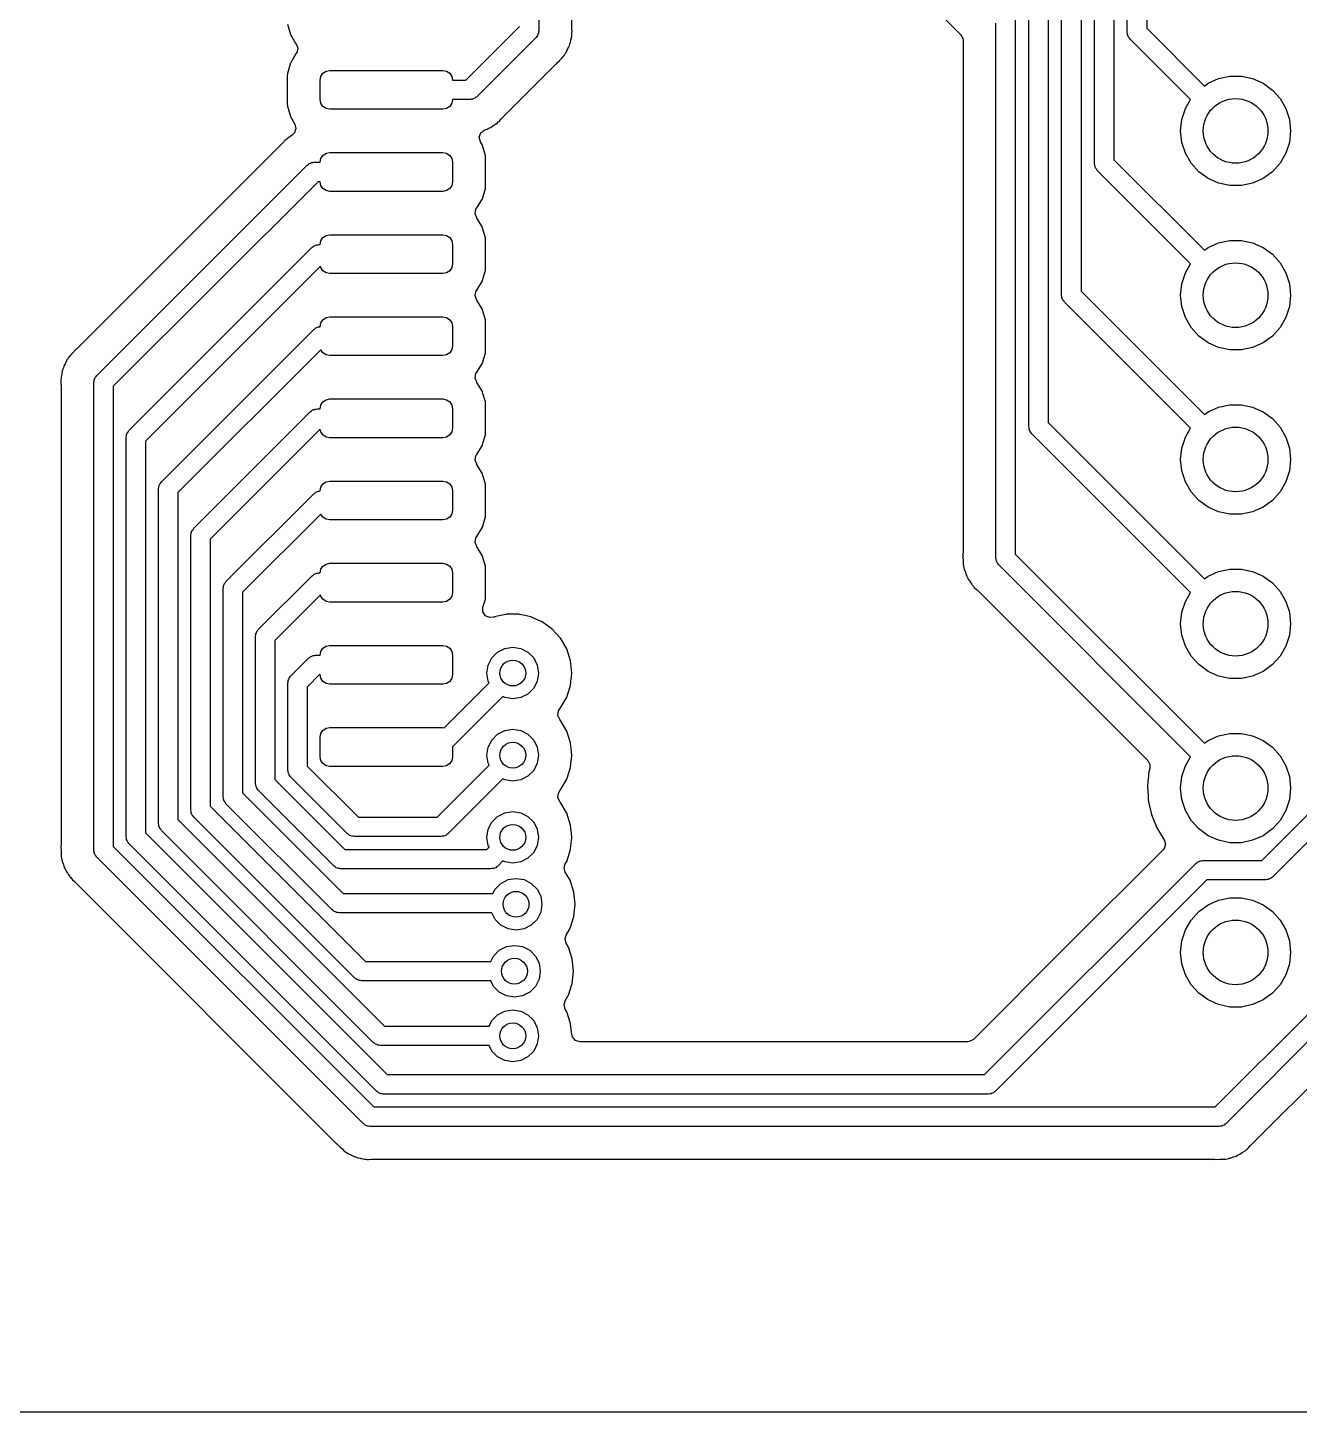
# Model space of a CAD drawing. Extents: x 126.1 to 177.1, y -128.7 to -65.
# Drawn here: x 143.72 to 163.38, y -128.74 to -107.34 of the extents above; entities that cross this region are included whole.
import ezdxf

# ---------------------------------------------------------------- set-up
doc = ezdxf.new("R2010")
doc.units = 0
doc.layers.add('BLACK', color=7, linetype='CONTINUOUS')

msp = doc.modelspace()

# ---------------------------------------------------------------- linework, layer by layer
at = {"layer": 'BLACK', "linetype": 'CONTINUOUS'}
for p, q in [((153.186, -102.477), (158.148, -107.439)), ((151.627, -103.47), (151.627, -107.382)), ((152.136, -107.345), (152.136, -103.552)), ((160.725, -107.407), (160.725, -106.472)), ((161.025, -106.41), (161.025, -107.345)), ((160.009, -106.806), (160.009, -111.409)), ((160.217, -109.439), (160.217, -106.67)), ((160.517, -106.608), (160.517, -109.377)), ((159.501, -107.005), (159.501, -113.441)), ((159.709, -111.471), (159.709, -106.869)), ((158.993, -107.203), (158.993, -115.473)), ((159.201, -113.503), (159.201, -107.067)), ((147.738, -107.28), (147.785, -107.44)), ((147.785, -107.44), (147.87, -107.583)), ((150.5, -108.146), (151.327, -107.319)), ((151.607, -107.457), (151.593, -107.471)), ((151.612, -107.438), (151.607, -107.457)), ((151.622, -107.42), (151.612, -107.438)), ((151.627, -107.382), (151.622, -107.401)), ((151.622, -107.401), (151.622, -107.42)), ((152.136, -107.356), (152.136, -107.345)), ((152.14, -107.402), (152.136, -107.356)), ((152.136, -107.443), (152.137, -107.424)), ((152.136, -107.465), (152.136, -107.443)), ((152.137, -107.424), (152.139, -107.41)), ((152.139, -107.41), (152.14, -107.402)), ((158.148, -107.439), (158.182, -107.501)), ((158.693, -115.535), (158.693, -107.265)), ((160.73, -107.426), (160.725, -107.407)), ((160.73, -107.446), (160.73, -107.426)), ((160.74, -107.463), (160.73, -107.446)), ((161.025, -107.345), (161.917, -108.237)), ((147.87, -107.583), (147.872, -107.585)), ((147.872, -107.585), (147.898, -107.65)), ((147.898, -107.65), (147.884, -107.719)), ((151.583, -107.488), (150.669, -108.402)), ((151.593, -107.471), (151.583, -107.488)), ((152.067, -107.677), (152.072, -107.666)), ((152.072, -107.666), (152.09, -107.633)), ((152.09, -107.633), (152.094, -107.626)), ((152.09, -107.633), (152.09, -107.633)), ((152.094, -107.626), (152.099, -107.605)), ((152.099, -107.605), (152.106, -107.586)), ((152.106, -107.586), (152.114, -107.567)), ((152.114, -107.567), (152.122, -107.521)), ((152.122, -107.521), (152.124, -107.51)), ((152.124, -107.51), (152.134, -107.472)), ((152.134, -107.472), (152.136, -107.465)), ((158.182, -107.501), (158.185, -107.528)), ((158.185, -107.528), (158.185, -115.453)), ((160.745, -107.482), (160.74, -107.463)), ((160.759, -107.496), (160.745, -107.482)), ((160.769, -107.513), (160.759, -107.496)), ((161.703, -108.447), (160.769, -107.513)), ((147.785, -107.882), (147.783, -107.89)), ((147.87, -107.739), (147.785, -107.882)), ((147.873, -107.735), (147.87, -107.739)), ((147.884, -107.719), (147.873, -107.735)), ((151.9, -107.893), (151.916, -107.876)), ((151.916, -107.876), (151.949, -107.841)), ((151.949, -107.841), (151.951, -107.838)), ((151.951, -107.838), (151.972, -107.818)), ((151.972, -107.818), (151.975, -107.814)), ((151.975, -107.814), (151.982, -107.805)), ((151.982, -107.805), (151.988, -107.8)), ((151.988, -107.8), (152.014, -107.772)), ((152.014, -107.772), (152.018, -107.765)), ((152.018, -107.765), (152.024, -107.753)), ((152.024, -107.753), (152.035, -107.736)), ((152.035, -107.736), (152.043, -107.726)), ((152.043, -107.726), (152.048, -107.719)), ((152.048, -107.719), (152.054, -107.706)), ((152.054, -107.706), (152.067, -107.677)), ((147.738, -108.049), (147.736, -108.077)), ((147.736, -108.077), (147.736, -108.079)), ((147.736, -108.079), (147.736, -108.512)), ((147.781, -107.897), (147.738, -108.042)), ((147.738, -108.042), (147.738, -108.049)), ((147.738, -108.049), (147.738, -108.049)), ((147.783, -107.89), (147.781, -107.897)), ((147.783, -107.89), (147.783, -107.89)), ((148.244, -108.146), (148.255, -108.089)), ((148.255, -108.089), (148.288, -108.04)), ((148.288, -108.04), (148.337, -108.007)), ((148.337, -108.007), (148.394, -107.996)), ((148.394, -107.996), (150.144, -107.996)), ((150.144, -107.996), (150.201, -108.007)), ((150.201, -108.007), (150.25, -108.04)), ((150.25, -108.04), (150.283, -108.089)), ((150.283, -108.089), (150.294, -108.146)), ((151.054, -108.735), (151.885, -107.905)), ((151.885, -107.905), (151.893, -107.897)), ((151.893, -107.897), (151.9, -107.893)), ((151.893, -107.897), (151.893, -107.897)), ((162.136, -108.123), (162.31, -108.086)), ((162.31, -108.086), (162.488, -108.086)), ((162.488, -108.086), (162.662, -108.123)), ((148.244, -108.446), (148.244, -108.146)), ((150.294, -108.146), (150.5, -108.146)), ((161.917, -108.237), (161.974, -108.195)), ((161.974, -108.195), (162.136, -108.123)), ((162.662, -108.123), (162.824, -108.195)), ((162.824, -108.195), (162.968, -108.299)), ((162.968, -108.299), (163.087, -108.431)), ((147.736, -108.512), (147.738, -108.55)), ((148.255, -108.503), (148.244, -108.446)), ((148.288, -108.552), (148.255, -108.503)), ((150.283, -108.503), (150.25, -108.552)), ((150.294, -108.446), (150.283, -108.503)), ((150.563, -108.446), (150.294, -108.446)), ((150.582, -108.441), (150.563, -108.446)), ((150.601, -108.441), (150.582, -108.441)), ((150.619, -108.431), (150.601, -108.441)), ((150.638, -108.426), (150.619, -108.431)), ((150.652, -108.412), (150.638, -108.426)), ((150.669, -108.402), (150.652, -108.412)), ((161.623, -108.585), (161.703, -108.447)), ((163.087, -108.431), (163.176, -108.585)), ((147.738, -108.55), (147.785, -108.71)), ((147.785, -108.71), (147.854, -108.826)), ((148.337, -108.585), (148.288, -108.552)), ((148.394, -108.596), (148.337, -108.585)), ((150.144, -108.596), (148.394, -108.596)), ((150.201, -108.585), (150.144, -108.596)), ((150.25, -108.552), (150.201, -108.585)), ((151.017, -108.78), (151.046, -108.744)), ((151.046, -108.744), (151.054, -108.735)), ((161.568, -108.754), (161.623, -108.585)), ((163.176, -108.585), (163.23, -108.754)), ((147.871, -108.895), (147.849, -108.962)), ((147.854, -108.826), (147.871, -108.895)), ((150.727, -108.963), (150.782, -108.919)), ((150.782, -108.919), (150.795, -108.914)), ((150.795, -108.914), (150.826, -108.905)), ((150.826, -108.905), (150.845, -108.894)), ((150.845, -108.894), (150.862, -108.886)), ((150.862, -108.886), (150.882, -108.878)), ((150.882, -108.878), (150.92, -108.85)), ((150.92, -108.85), (150.93, -108.844)), ((150.93, -108.844), (150.963, -108.824)), ((150.963, -108.824), (150.969, -108.82)), ((150.963, -108.824), (150.963, -108.824)), ((150.969, -108.82), (150.985, -108.805)), ((150.985, -108.805), (151, -108.792)), ((151, -108.792), (151.011, -108.784)), ((151.011, -108.784), (151.017, -108.78)), ((161.549, -108.931), (161.568, -108.754)), ((161.568, -109.108), (161.549, -108.931)), ((163.23, -108.754), (163.249, -108.931)), ((163.249, -108.931), (163.23, -109.108)), ((147.658, -109.127), (144.49, -112.295)), ((147.666, -109.118), (147.658, -109.127)), ((147.682, -109.098), (147.666, -109.118)), ((147.695, -109.082), (147.682, -109.098)), ((147.713, -109.07), (147.695, -109.082)), ((147.728, -109.057), (147.713, -109.07)), ((147.743, -109.042), (147.728, -109.057)), ((147.783, -109.018), (147.743, -109.042)), ((147.792, -109.012), (147.783, -109.018)), ((147.819, -108.992), (147.792, -109.012)), ((147.849, -108.962), (147.819, -108.992)), ((150.704, -109.03), (150.727, -108.963)), ((150.722, -109.099), (150.704, -109.03)), ((150.753, -109.152), (150.722, -109.099)), ((150.755, -109.16), (150.753, -109.152)), ((150.761, -109.18), (150.755, -109.16)), ((150.755, -109.16), (150.755, -109.16)), ((161.623, -109.277), (161.568, -109.108)), ((163.23, -109.108), (163.176, -109.277)), ((148.244, -109.416), (148.255, -109.359)), ((148.255, -109.359), (148.288, -109.31)), ((148.288, -109.31), (148.337, -109.277)), ((148.337, -109.277), (148.394, -109.266)), ((148.394, -109.266), (150.144, -109.266)), ((150.144, -109.266), (150.201, -109.277)), ((150.201, -109.277), (150.25, -109.31)), ((150.25, -109.31), (150.283, -109.359)), ((150.283, -109.359), (150.294, -109.416)), ((150.8, -109.312), (150.761, -109.18)), ((150.803, -109.349), (150.8, -109.312)), ((150.803, -109.782), (150.803, -109.349)), ((160.517, -109.377), (161.917, -110.777)), ((161.711, -109.431), (161.623, -109.277)), ((163.176, -109.277), (163.087, -109.431)), ((144.791, -112.712), (148.044, -109.46)), ((148.044, -109.46), (148.061, -109.45)), ((148.061, -109.45), (148.075, -109.436)), ((148.075, -109.436), (148.094, -109.431)), ((148.094, -109.431), (148.111, -109.421)), ((148.111, -109.421), (148.131, -109.421)), ((148.131, -109.421), (148.15, -109.416)), ((148.15, -109.416), (148.244, -109.416)), ((150.294, -109.416), (150.294, -109.716)), ((160.222, -109.458), (160.217, -109.439)), ((160.222, -109.478), (160.222, -109.458)), ((160.232, -109.495), (160.222, -109.478)), ((160.237, -109.514), (160.232, -109.495)), ((160.251, -109.528), (160.237, -109.514)), ((160.261, -109.545), (160.251, -109.528)), ((161.703, -110.987), (160.261, -109.545)), ((161.83, -109.563), (161.711, -109.431)), ((161.974, -109.667), (161.83, -109.563)), ((162.968, -109.563), (162.824, -109.667)), ((163.087, -109.431), (162.968, -109.563)), ((148.212, -109.716), (145.047, -112.88)), ((148.244, -109.716), (148.212, -109.716)), ((148.255, -109.773), (148.244, -109.716)), ((148.288, -109.822), (148.255, -109.773)), ((150.283, -109.773), (150.25, -109.822)), ((150.294, -109.716), (150.283, -109.773)), ((150.8, -109.82), (150.802, -109.79)), ((150.802, -109.785), (150.803, -109.782)), ((150.802, -109.79), (150.802, -109.785)), ((150.802, -109.785), (150.802, -109.785)), ((162.136, -109.739), (161.974, -109.667)), ((162.31, -109.776), (162.136, -109.739)), ((162.488, -109.776), (162.31, -109.776)), ((162.662, -109.739), (162.488, -109.776)), ((162.824, -109.667), (162.662, -109.739)), ((148.337, -109.855), (148.288, -109.822)), ((148.394, -109.866), (148.337, -109.855)), ((150.144, -109.866), (148.394, -109.866)), ((150.201, -109.855), (150.144, -109.866)), ((150.25, -109.822), (150.201, -109.855)), ((150.668, -110.123), (150.753, -109.98)), ((150.753, -109.98), (150.8, -109.82)), ((150.641, -110.212), (150.654, -110.142)), ((150.666, -110.276), (150.641, -110.212)), ((150.654, -110.142), (150.665, -110.127)), ((150.665, -110.127), (150.668, -110.123)), ((150.668, -110.279), (150.666, -110.276)), ((150.753, -110.422), (150.668, -110.279)), ((150.755, -110.43), (150.753, -110.422)), ((150.761, -110.449), (150.755, -110.43)), ((150.755, -110.43), (150.755, -110.43)), ((150.8, -110.582), (150.761, -110.449)), ((148.244, -110.686), (148.255, -110.629)), ((148.255, -110.629), (148.288, -110.58)), ((148.288, -110.58), (148.337, -110.547)), ((148.337, -110.547), (148.394, -110.536)), ((148.394, -110.536), (150.144, -110.536)), ((150.144, -110.536), (150.201, -110.547)), ((150.201, -110.547), (150.25, -110.58)), ((150.25, -110.58), (150.283, -110.629)), ((150.283, -110.629), (150.294, -110.686)), ((150.8, -110.589), (150.8, -110.582)), ((150.802, -110.617), (150.8, -110.589)), ((150.8, -110.589), (150.8, -110.589)), ((150.803, -110.619), (150.802, -110.617)), ((150.803, -111.052), (150.803, -110.619)), ((161.974, -110.735), (162.136, -110.663)), ((162.136, -110.663), (162.31, -110.626)), ((162.31, -110.626), (162.488, -110.626)), ((162.488, -110.626), (162.662, -110.663)), ((162.662, -110.663), (162.824, -110.735)), ((145.291, -113.559), (148.12, -110.73)), ((148.12, -110.73), (148.137, -110.72)), ((148.137, -110.72), (148.151, -110.706)), ((148.151, -110.706), (148.17, -110.701)), ((148.17, -110.701), (148.187, -110.691)), ((148.187, -110.691), (148.207, -110.691)), ((148.207, -110.691), (148.226, -110.686)), ((148.226, -110.686), (148.244, -110.686)), ((150.294, -110.686), (150.294, -110.986)), ((161.917, -110.777), (161.974, -110.735)), ((162.824, -110.735), (162.968, -110.839)), ((162.968, -110.839), (163.087, -110.971)), ((148.251, -111.023), (145.547, -113.727)), ((148.255, -111.043), (148.251, -111.023)), ((148.288, -111.092), (148.255, -111.043)), ((148.337, -111.125), (148.288, -111.092)), ((150.25, -111.092), (150.201, -111.125)), ((150.283, -111.043), (150.25, -111.092)), ((150.294, -110.986), (150.283, -111.043)), ((150.795, -111.107), (150.8, -111.09)), ((150.8, -111.09), (150.802, -111.06)), ((150.802, -111.055), (150.803, -111.052)), ((150.802, -111.06), (150.802, -111.055)), ((150.802, -111.055), (150.802, -111.055)), ((161.623, -111.125), (161.703, -110.987)), ((163.087, -110.971), (163.176, -111.125)), ((148.394, -111.136), (148.337, -111.125)), ((150.144, -111.136), (148.394, -111.136)), ((150.201, -111.125), (150.144, -111.136)), ((150.668, -111.393), (150.753, -111.25)), ((150.753, -111.25), (150.762, -111.221)), ((150.762, -111.221), (150.795, -111.107)), ((161.549, -111.471), (161.568, -111.294)), ((161.568, -111.294), (161.623, -111.125)), ((163.176, -111.125), (163.23, -111.294)), ((163.23, -111.294), (163.249, -111.471)), ((150.641, -111.482), (150.654, -111.412)), ((150.666, -111.546), (150.641, -111.482)), ((150.654, -111.412), (150.665, -111.397)), ((150.665, -111.397), (150.668, -111.393)), ((159.714, -111.49), (159.709, -111.471)), ((159.714, -111.51), (159.714, -111.49)), ((159.724, -111.527), (159.714, -111.51)), ((159.729, -111.546), (159.724, -111.527)), ((160.009, -111.409), (161.917, -113.317)), ((161.568, -111.648), (161.549, -111.471)), ((163.249, -111.471), (163.23, -111.648)), ((150.668, -111.549), (150.666, -111.546)), ((150.753, -111.692), (150.668, -111.549)), ((150.755, -111.7), (150.753, -111.692)), ((150.761, -111.72), (150.755, -111.7)), ((150.755, -111.7), (150.755, -111.7)), ((150.8, -111.852), (150.761, -111.72)), ((159.743, -111.56), (159.729, -111.546)), ((159.753, -111.577), (159.743, -111.56)), ((161.703, -113.527), (159.753, -111.577)), ((161.623, -111.817), (161.568, -111.648)), ((163.23, -111.648), (163.176, -111.817)), ((148.244, -111.956), (148.255, -111.899)), ((148.255, -111.899), (148.288, -111.85)), ((148.288, -111.85), (148.337, -111.817)), ((148.337, -111.817), (148.394, -111.806)), ((148.394, -111.806), (150.144, -111.806)), ((150.144, -111.806), (150.201, -111.817)), ((150.201, -111.817), (150.25, -111.85)), ((150.25, -111.85), (150.283, -111.899)), ((150.283, -111.899), (150.294, -111.956)), ((150.803, -111.889), (150.8, -111.852)), ((150.803, -112.322), (150.803, -111.889)), ((161.711, -111.971), (161.623, -111.817)), ((163.176, -111.817), (163.087, -111.971)), ((145.79, -114.355), (148.145, -112)), ((148.145, -112), (148.162, -111.99)), ((148.162, -111.99), (148.176, -111.976)), ((148.176, -111.976), (148.195, -111.971)), ((148.195, -111.971), (148.212, -111.961)), ((148.212, -111.961), (148.232, -111.961)), ((148.232, -111.961), (148.244, -111.958)), ((148.244, -111.958), (148.244, -111.956)), ((150.294, -111.956), (150.294, -112.256)), ((161.83, -112.103), (161.711, -111.971)), ((161.974, -112.207), (161.83, -112.103)), ((162.968, -112.103), (162.824, -112.207)), ((163.087, -111.971), (162.968, -112.103)), ((144.403, -112.382), (144.4, -112.385)), ((144.423, -112.361), (144.403, -112.382)), ((144.426, -112.358), (144.423, -112.361)), ((144.469, -112.313), (144.426, -112.358)), ((144.474, -112.307), (144.469, -112.313)), ((144.469, -112.313), (144.469, -112.313)), ((144.481, -112.302), (144.474, -112.307)), ((144.49, -112.295), (144.481, -112.302)), ((144.481, -112.302), (144.481, -112.302)), ((148.256, -112.314), (146.046, -114.523)), ((148.288, -112.362), (148.256, -112.314)), ((148.337, -112.395), (148.288, -112.362)), ((150.25, -112.362), (150.201, -112.395)), ((150.283, -112.313), (150.25, -112.362)), ((150.294, -112.256), (150.283, -112.313)), ((150.753, -112.52), (150.8, -112.36)), ((150.8, -112.36), (150.802, -112.33)), ((150.802, -112.325), (150.803, -112.322)), ((150.802, -112.33), (150.802, -112.325)), ((150.802, -112.325), (150.802, -112.325)), ((162.136, -112.279), (161.974, -112.207)), ((162.31, -112.316), (162.136, -112.279)), ((162.488, -112.316), (162.31, -112.316)), ((162.662, -112.279), (162.488, -112.316)), ((162.824, -112.207), (162.662, -112.279)), ((144.275, -112.595), (144.269, -112.613)), ((144.28, -112.574), (144.275, -112.595)), ((144.288, -112.559), (144.28, -112.574)), ((144.303, -112.533), (144.288, -112.559)), ((144.308, -112.523), (144.303, -112.533)), ((144.323, -112.488), (144.308, -112.523)), ((144.326, -112.48), (144.323, -112.488)), ((144.323, -112.488), (144.323, -112.488)), ((144.331, -112.473), (144.326, -112.48)), ((144.339, -112.463), (144.331, -112.473)), ((144.35, -112.447), (144.339, -112.463)), ((144.357, -112.435), (144.35, -112.447)), ((144.36, -112.428), (144.357, -112.435)), ((144.357, -112.435), (144.357, -112.435)), ((144.392, -112.394), (144.36, -112.428)), ((144.4, -112.385), (144.392, -112.394)), ((148.394, -112.406), (148.337, -112.395)), ((150.144, -112.406), (148.394, -112.406)), ((150.201, -112.395), (150.144, -112.406)), ((150.668, -112.663), (150.753, -112.52)), ((144.237, -112.776), (144.234, -112.797)), ((144.234, -112.797), (144.237, -112.829)), ((144.239, -112.756), (144.237, -112.776)), ((144.25, -112.69), (144.239, -112.735)), ((144.239, -112.735), (144.239, -112.756)), ((144.253, -112.679), (144.25, -112.69)), ((144.259, -112.641), (144.253, -112.679)), ((144.26, -112.633), (144.259, -112.641)), ((144.269, -112.613), (144.26, -112.633)), ((144.747, -112.818), (144.753, -112.799)), ((144.753, -112.779), (144.762, -112.762)), ((144.753, -112.799), (144.753, -112.779)), ((144.762, -112.762), (144.768, -112.743)), ((144.768, -112.743), (144.782, -112.729)), ((144.782, -112.729), (144.791, -112.712)), ((150.641, -112.752), (150.654, -112.682)), ((150.666, -112.816), (150.641, -112.752)), ((150.654, -112.682), (150.665, -112.667)), ((150.665, -112.667), (150.668, -112.663)), ((144.237, -112.829), (144.238, -112.843)), ((144.238, -112.843), (144.239, -112.855)), ((144.239, -112.855), (144.239, -119.972)), ((144.747, -120.054), (144.747, -112.818)), ((145.047, -112.88), (145.047, -119.992)), ((150.668, -112.819), (150.666, -112.816)), ((150.753, -112.962), (150.668, -112.819)), ((150.755, -112.97), (150.753, -112.962)), ((150.761, -112.989), (150.755, -112.97)), ((150.755, -112.97), (150.755, -112.97)), ((150.8, -113.122), (150.761, -112.989)), ((148.145, -113.241), (148.162, -113.231)), ((148.162, -113.231), (148.181, -113.231)), ((148.181, -113.231), (148.2, -113.226)), ((148.2, -113.226), (148.244, -113.226)), ((148.244, -113.226), (148.255, -113.169)), ((148.255, -113.169), (148.288, -113.12)), ((148.288, -113.12), (148.337, -113.087)), ((148.337, -113.087), (148.394, -113.076)), ((148.394, -113.076), (150.144, -113.076)), ((150.144, -113.076), (150.201, -113.087)), ((150.201, -113.087), (150.25, -113.12)), ((150.25, -113.12), (150.283, -113.169)), ((150.283, -113.169), (150.294, -113.226)), ((150.294, -113.226), (150.294, -113.526)), ((150.8, -113.129), (150.8, -113.122)), ((150.802, -113.157), (150.8, -113.129)), ((150.8, -113.129), (150.8, -113.129)), ((150.803, -113.159), (150.802, -113.157)), ((150.803, -113.592), (150.803, -113.159)), ((161.974, -113.275), (162.136, -113.203)), ((162.136, -113.203), (162.31, -113.166)), ((162.31, -113.166), (162.488, -113.166)), ((162.488, -113.166), (162.662, -113.203)), ((162.662, -113.203), (162.824, -113.275)), ((146.29, -115.074), (148.094, -113.27)), ((148.094, -113.27), (148.111, -113.26)), ((148.111, -113.26), (148.125, -113.246)), ((148.125, -113.246), (148.145, -113.241)), ((159.501, -113.441), (161.917, -115.857)), ((161.917, -113.317), (161.974, -113.275)), ((162.824, -113.275), (162.968, -113.379)), ((162.968, -113.379), (163.087, -113.511)), ((145.247, -113.665), (145.252, -113.646)), ((145.247, -119.847), (145.247, -113.665)), ((145.252, -113.626), (145.262, -113.609)), ((145.252, -113.646), (145.252, -113.626)), ((145.262, -113.609), (145.267, -113.59)), ((145.267, -113.59), (145.281, -113.576)), ((145.281, -113.576), (145.291, -113.559)), ((148.247, -113.541), (146.546, -115.243)), ((148.255, -113.583), (148.247, -113.541)), ((148.288, -113.632), (148.255, -113.583)), ((148.337, -113.665), (148.288, -113.632)), ((148.394, -113.676), (148.337, -113.665)), ((150.201, -113.665), (150.144, -113.676)), ((150.25, -113.632), (150.201, -113.665)), ((150.283, -113.583), (150.25, -113.632)), ((150.294, -113.526), (150.283, -113.583)), ((150.762, -113.761), (150.795, -113.647)), ((150.795, -113.647), (150.8, -113.63)), ((150.8, -113.63), (150.802, -113.6)), ((150.802, -113.595), (150.803, -113.592)), ((150.802, -113.6), (150.802, -113.595)), ((150.802, -113.595), (150.802, -113.595)), ((159.206, -113.522), (159.201, -113.503)), ((159.206, -113.542), (159.206, -113.522)), ((159.216, -113.559), (159.206, -113.542)), ((159.221, -113.578), (159.216, -113.559)), ((159.235, -113.592), (159.221, -113.578)), ((159.245, -113.609), (159.235, -113.592)), ((161.703, -116.067), (159.245, -113.609)), ((161.568, -113.834), (161.623, -113.665)), ((161.623, -113.665), (161.703, -113.527)), ((163.087, -113.511), (163.176, -113.665)), ((163.176, -113.665), (163.23, -113.834)), ((145.547, -113.727), (145.547, -119.785)), ((150.144, -113.676), (148.394, -113.676)), ((150.668, -113.933), (150.753, -113.79)), ((150.753, -113.79), (150.762, -113.761)), ((161.549, -114.011), (161.568, -113.834)), ((163.23, -113.834), (163.249, -114.011)), ((150.641, -114.022), (150.654, -113.952)), ((150.666, -114.086), (150.641, -114.022)), ((150.654, -113.952), (150.665, -113.937)), ((150.665, -113.937), (150.668, -113.933)), ((150.668, -114.089), (150.666, -114.086)), ((150.753, -114.232), (150.668, -114.089)), ((161.568, -114.188), (161.549, -114.011)), ((163.249, -114.011), (163.23, -114.188)), ((150.755, -114.24), (150.753, -114.232)), ((150.761, -114.26), (150.755, -114.24)), ((150.755, -114.24), (150.755, -114.24)), ((150.8, -114.392), (150.761, -114.26)), ((161.623, -114.357), (161.568, -114.188)), ((163.23, -114.188), (163.176, -114.357)), ((145.746, -114.461), (145.752, -114.442)), ((145.746, -119.641), (145.746, -114.461)), ((145.752, -114.422), (145.761, -114.405)), ((145.752, -114.442), (145.752, -114.422)), ((145.761, -114.405), (145.767, -114.386)), ((145.767, -114.386), (145.781, -114.372)), ((145.781, -114.372), (145.79, -114.355)), ((146.046, -114.523), (146.046, -119.578)), ((148.162, -114.53), (148.176, -114.516)), ((148.176, -114.516), (148.195, -114.511)), ((148.195, -114.511), (148.212, -114.501)), ((148.212, -114.501), (148.232, -114.501)), ((148.232, -114.501), (148.244, -114.498)), ((148.244, -114.496), (148.255, -114.439)), ((148.244, -114.498), (148.244, -114.496)), ((148.255, -114.439), (148.288, -114.39)), ((148.288, -114.39), (148.337, -114.357)), ((148.337, -114.357), (148.394, -114.346)), ((148.394, -114.346), (150.144, -114.346)), ((150.144, -114.346), (150.201, -114.357)), ((150.201, -114.357), (150.25, -114.39)), ((150.25, -114.39), (150.283, -114.439)), ((150.283, -114.439), (150.294, -114.496)), ((150.294, -114.496), (150.294, -114.796)), ((150.8, -114.399), (150.8, -114.392)), ((150.802, -114.423), (150.8, -114.399)), ((150.8, -114.399), (150.8, -114.399)), ((150.803, -114.429), (150.802, -114.423)), ((150.803, -114.862), (150.803, -114.429)), ((161.711, -114.511), (161.623, -114.357)), ((161.83, -114.643), (161.711, -114.511)), ((163.087, -114.511), (162.968, -114.643)), ((163.176, -114.357), (163.087, -114.511)), ((146.789, -115.896), (148.145, -114.54)), ((148.145, -114.54), (148.162, -114.53)), ((161.974, -114.747), (161.83, -114.643)), ((162.968, -114.643), (162.824, -114.747)), ((148.256, -114.854), (147.045, -116.064)), ((148.288, -114.902), (148.256, -114.854)), ((148.337, -114.935), (148.288, -114.902)), ((148.394, -114.946), (148.337, -114.935)), ((150.144, -114.946), (148.394, -114.946)), ((150.201, -114.935), (150.144, -114.946)), ((150.25, -114.902), (150.201, -114.935)), ((150.283, -114.853), (150.25, -114.902)), ((150.294, -114.796), (150.283, -114.853)), ((150.753, -115.06), (150.8, -114.9)), ((150.8, -114.889), (150.802, -114.865)), ((150.8, -114.9), (150.8, -114.889)), ((150.802, -114.865), (150.803, -114.862)), ((150.802, -114.865), (150.802, -114.865)), ((162.136, -114.819), (161.974, -114.747)), ((162.31, -114.856), (162.136, -114.819)), ((162.488, -114.856), (162.31, -114.856)), ((162.662, -114.819), (162.488, -114.856)), ((162.824, -114.747), (162.662, -114.819)), ((146.246, -115.18), (146.251, -115.161)), ((146.251, -115.142), (146.261, -115.125)), ((146.251, -115.161), (146.251, -115.142)), ((146.261, -115.125), (146.266, -115.105)), ((146.266, -115.105), (146.28, -115.091)), ((146.28, -115.091), (146.29, -115.074)), ((150.668, -115.203), (150.753, -115.06)), ((146.246, -119.434), (146.246, -115.18)), ((146.546, -115.243), (146.546, -119.371)), ((150.641, -115.292), (150.654, -115.222)), ((150.666, -115.356), (150.641, -115.292)), ((150.654, -115.222), (150.665, -115.207)), ((150.665, -115.207), (150.668, -115.203)), ((150.668, -115.359), (150.666, -115.356)), ((150.753, -115.502), (150.668, -115.359)), ((150.755, -115.51), (150.753, -115.502)), ((150.761, -115.529), (150.755, -115.51)), ((150.755, -115.51), (150.755, -115.51)), ((150.8, -115.662), (150.761, -115.529)), ((158.184, -115.465), (158.182, -115.473)), ((158.182, -115.473), (158.182, -115.48)), ((158.182, -115.48), (158.184, -115.543)), ((158.185, -115.453), (158.184, -115.465)), ((158.184, -115.543), (158.185, -115.547)), ((158.185, -115.547), (158.185, -115.576)), ((158.185, -115.576), (158.185, -115.581)), ((158.185, -115.581), (158.186, -115.593)), ((158.186, -115.593), (158.187, -115.639)), ((158.698, -115.554), (158.693, -115.535)), ((158.698, -115.574), (158.698, -115.554)), ((158.708, -115.591), (158.698, -115.574)), ((158.713, -115.61), (158.708, -115.591)), ((158.993, -115.473), (161.917, -118.397)), ((148.12, -115.81), (148.137, -115.8)), ((148.137, -115.8), (148.151, -115.786)), ((148.151, -115.786), (148.17, -115.781)), ((148.17, -115.781), (148.187, -115.771)), ((148.187, -115.771), (148.207, -115.771)), ((148.207, -115.771), (148.226, -115.766)), ((148.226, -115.766), (148.244, -115.766)), ((148.244, -115.766), (148.255, -115.709)), ((148.255, -115.709), (148.288, -115.66)), ((148.288, -115.66), (148.337, -115.627)), ((148.337, -115.627), (148.394, -115.616)), ((148.394, -115.616), (150.144, -115.616)), ((150.144, -115.616), (150.201, -115.627)), ((150.201, -115.627), (150.25, -115.66)), ((150.25, -115.66), (150.283, -115.709)), ((150.283, -115.709), (150.294, -115.766)), ((150.294, -115.766), (150.294, -116.066)), ((150.8, -115.669), (150.8, -115.662)), ((150.802, -115.697), (150.8, -115.669)), ((150.8, -115.669), (150.8, -115.669)), ((150.803, -115.699), (150.802, -115.697)), ((150.803, -116.132), (150.803, -115.699)), ((158.187, -115.639), (158.19, -115.646)), ((158.19, -115.646), (158.19, -115.646)), ((158.19, -115.646), (158.193, -115.659)), ((158.193, -115.659), (158.197, -115.679)), ((158.197, -115.679), (158.2, -115.7)), ((158.2, -115.7), (158.203, -115.707)), ((158.203, -115.707), (158.203, -115.707)), ((158.203, -115.707), (158.217, -115.743)), ((158.217, -115.743), (158.221, -115.754)), ((158.221, -115.754), (158.234, -115.799)), ((158.234, -115.799), (158.245, -115.817)), ((158.727, -115.624), (158.713, -115.61)), ((158.737, -115.641), (158.727, -115.624)), ((161.703, -118.607), (158.737, -115.641)), ((161.974, -115.815), (162.136, -115.743)), ((162.136, -115.743), (162.31, -115.706)), ((162.31, -115.706), (162.488, -115.706)), ((162.488, -115.706), (162.662, -115.743)), ((162.662, -115.743), (162.824, -115.815)), ((146.745, -116.002), (146.751, -115.983)), ((146.745, -119.227), (146.745, -116.002)), ((146.751, -115.963), (146.76, -115.946)), ((146.751, -115.983), (146.751, -115.963)), ((146.76, -115.946), (146.766, -115.927)), ((146.766, -115.927), (146.78, -115.913)), ((146.78, -115.913), (146.789, -115.896)), ((147.289, -116.641), (148.12, -115.81)), ((158.245, -115.817), (158.253, -115.835)), ((158.253, -115.835), (158.261, -115.855)), ((158.261, -115.855), (158.289, -115.892)), ((158.289, -115.892), (158.295, -115.902)), ((158.295, -115.902), (158.315, -115.935)), ((158.315, -115.935), (158.315, -115.935)), ((158.315, -115.935), (158.319, -115.942)), ((158.319, -115.942), (158.334, -115.957)), ((158.334, -115.957), (158.347, -115.972)), ((158.347, -115.972), (158.359, -115.989)), ((158.359, -115.989), (158.395, -116.019)), ((158.395, -116.019), (158.404, -116.027)), ((161.917, -115.857), (161.974, -115.815)), ((162.824, -115.815), (162.968, -115.919)), ((162.968, -115.919), (163.087, -116.051)), ((147.045, -116.064), (147.045, -119.165)), ((148.251, -116.103), (147.545, -116.809)), ((148.255, -116.123), (148.251, -116.103)), ((148.288, -116.172), (148.255, -116.123)), ((148.337, -116.205), (148.288, -116.172)), ((148.394, -116.216), (148.337, -116.205)), ((150.144, -116.216), (148.394, -116.216)), ((150.201, -116.205), (150.144, -116.216)), ((150.25, -116.172), (150.201, -116.205)), ((150.283, -116.123), (150.25, -116.172)), ((150.294, -116.066), (150.283, -116.123)), ((150.763, -116.296), (150.795, -116.187)), ((150.795, -116.187), (150.8, -116.17)), ((150.8, -116.17), (150.802, -116.14)), ((150.802, -116.135), (150.803, -116.132)), ((150.802, -116.14), (150.802, -116.135)), ((150.802, -116.135), (150.802, -116.135)), ((158.404, -116.027), (161.041, -118.664)), ((161.568, -116.374), (161.623, -116.205)), ((161.623, -116.205), (161.703, -116.067)), ((163.087, -116.051), (163.176, -116.205)), ((163.176, -116.205), (163.23, -116.374)), ((150.763, -116.366), (150.763, -116.296)), ((150.8, -116.426), (150.763, -116.366)), ((150.865, -116.456), (150.8, -116.426)), ((150.928, -116.448), (150.865, -116.456)), ((150.935, -116.447), (150.928, -116.449)), ((150.928, -116.449), (150.928, -116.448)), ((150.941, -116.444), (150.935, -116.447)), ((151.034, -116.424), (150.941, -116.444)), ((151.121, -116.406), (151.034, -116.424)), ((151.128, -116.404), (151.121, -116.406)), ((151.121, -116.406), (151.121, -116.406)), ((151.319, -116.404), (151.128, -116.404)), ((151.325, -116.406), (151.319, -116.404)), ((151.412, -116.424), (151.325, -116.406)), ((151.325, -116.406), (151.325, -116.406)), ((151.505, -116.444), (151.412, -116.424)), ((151.511, -116.447), (151.505, -116.444)), ((151.674, -116.519), (151.511, -116.447)), ((151.511, -116.447), (151.511, -116.447)), ((161.549, -116.551), (161.568, -116.374)), ((163.23, -116.374), (163.249, -116.551)), ((147.265, -116.672), (147.279, -116.658)), ((147.279, -116.658), (147.289, -116.641)), ((151.68, -116.522), (151.674, -116.519)), ((151.674, -116.519), (151.674, -116.519)), ((151.834, -116.634), (151.68, -116.522)), ((151.962, -116.776), (151.834, -116.634)), ((161.568, -116.728), (161.549, -116.551)), ((163.249, -116.551), (163.23, -116.728)), ((147.245, -116.747), (147.25, -116.728)), ((147.245, -119.02), (147.245, -116.747)), ((147.25, -116.708), (147.26, -116.691)), ((147.25, -116.728), (147.25, -116.708)), ((147.26, -116.691), (147.265, -116.672)), ((147.545, -116.809), (147.545, -118.958)), ((152.058, -116.941), (151.962, -116.776)), ((161.623, -116.897), (161.568, -116.728)), ((163.23, -116.728), (163.176, -116.897)), ((147.788, -117.36), (148.069, -117.08)), ((148.069, -117.08), (148.086, -117.07)), ((148.086, -117.07), (148.1, -117.056)), ((148.1, -117.056), (148.119, -117.051)), ((148.119, -117.051), (148.136, -117.041)), ((148.136, -117.041), (148.156, -117.041)), ((148.156, -117.041), (148.175, -117.036)), ((148.175, -117.036), (148.244, -117.036)), ((148.244, -117.036), (148.255, -116.979)), ((148.255, -116.979), (148.288, -116.93)), ((148.288, -116.93), (148.337, -116.897)), ((148.337, -116.897), (148.394, -116.886)), ((148.394, -116.886), (150.144, -116.886)), ((150.144, -116.886), (150.201, -116.897)), ((150.201, -116.897), (150.25, -116.93)), ((150.25, -116.93), (150.283, -116.979)), ((150.283, -116.979), (150.294, -117.036)), ((150.294, -117.036), (150.294, -117.336)), ((150.843, -117.189), (150.899, -117.078)), ((150.899, -117.078), (150.988, -116.989)), ((150.988, -116.989), (151.099, -116.933)), ((151.099, -116.933), (151.223, -116.913)), ((151.223, -116.913), (151.347, -116.933)), ((151.347, -116.933), (151.458, -116.989)), ((151.458, -116.989), (151.547, -117.078)), ((151.547, -117.078), (151.603, -117.189)), ((152.117, -117.123), (152.058, -116.941)), ((161.711, -117.051), (161.623, -116.897)), ((161.83, -117.183), (161.711, -117.051)), ((163.087, -117.051), (162.968, -117.183)), ((163.176, -116.897), (163.087, -117.051)), ((150.823, -117.313), (150.843, -117.189)), ((151.603, -117.189), (151.623, -117.313)), ((152.117, -117.13), (152.117, -117.123)), ((152.126, -117.214), (152.117, -117.13)), ((152.117, -117.13), (152.117, -117.13)), ((152.137, -117.313), (152.126, -117.214)), ((161.974, -117.287), (161.83, -117.183)), ((162.136, -117.359), (161.974, -117.287)), ((162.824, -117.287), (162.662, -117.359)), ((162.968, -117.183), (162.824, -117.287)), ((147.745, -117.466), (147.75, -117.447)), ((147.745, -118.813), (147.745, -117.466)), ((147.75, -117.428), (147.759, -117.411)), ((147.75, -117.447), (147.75, -117.428)), ((147.759, -117.411), (147.765, -117.391)), ((147.765, -117.391), (147.779, -117.378)), ((147.779, -117.378), (147.788, -117.36)), ((148.237, -117.336), (148.045, -117.529)), ((148.244, -117.336), (148.237, -117.336)), ((148.255, -117.393), (148.244, -117.336)), ((148.288, -117.442), (148.255, -117.393)), ((148.337, -117.475), (148.288, -117.442)), ((148.394, -117.486), (148.337, -117.475)), ((150.144, -117.486), (148.394, -117.486)), ((150.201, -117.475), (150.144, -117.486)), ((150.164, -118.16), (150.858, -117.466)), ((150.25, -117.442), (150.201, -117.475)), ((150.283, -117.393), (150.25, -117.442)), ((150.294, -117.336), (150.283, -117.393)), ((150.843, -117.437), (150.823, -117.313)), ((150.858, -117.466), (150.843, -117.437)), ((151.603, -117.437), (151.547, -117.548)), ((151.623, -117.313), (151.603, -117.437)), ((152.058, -117.685), (152.117, -117.503)), ((152.117, -117.503), (152.123, -117.446)), ((152.123, -117.446), (152.136, -117.32)), ((152.136, -117.32), (152.137, -117.313)), ((162.31, -117.396), (162.136, -117.359)), ((162.488, -117.396), (162.31, -117.396)), ((162.662, -117.359), (162.488, -117.396)), ((148.045, -117.529), (148.045, -118.751)), ((151.07, -117.678), (150.294, -118.454)), ((151.099, -117.693), (151.07, -117.678)), ((151.223, -117.713), (151.099, -117.693)), ((151.347, -117.693), (151.223, -117.713)), ((151.458, -117.637), (151.347, -117.693)), ((151.547, -117.548), (151.458, -117.637)), ((151.962, -117.85), (152.058, -117.685)), ((151.919, -117.968), (151.928, -117.898)), ((151.928, -117.898), (151.95, -117.864)), ((151.95, -117.864), (151.962, -117.85)), ((148.337, -118.167), (148.394, -118.156)), ((148.394, -118.156), (150.144, -118.156)), ((150.144, -118.156), (150.164, -118.16)), ((151.95, -118.032), (151.919, -117.968)), ((151.962, -118.046), (151.95, -118.032)), ((152.058, -118.211), (151.962, -118.046)), ((148.244, -118.306), (148.255, -118.249)), ((148.244, -118.606), (148.244, -118.306)), ((148.255, -118.249), (148.288, -118.2)), ((148.288, -118.2), (148.337, -118.167)), ((150.843, -118.459), (150.899, -118.348)), ((150.899, -118.348), (150.988, -118.259)), ((150.988, -118.259), (151.099, -118.203)), ((151.099, -118.203), (151.223, -118.183)), ((151.223, -118.183), (151.347, -118.203)), ((151.347, -118.203), (151.458, -118.259)), ((151.458, -118.259), (151.547, -118.348)), ((151.547, -118.348), (151.603, -118.459)), ((152.117, -118.393), (152.058, -118.211)), ((161.917, -118.397), (161.974, -118.355)), ((161.974, -118.355), (162.136, -118.283)), ((162.136, -118.283), (162.31, -118.246)), ((162.31, -118.246), (162.488, -118.246)), ((162.488, -118.246), (162.662, -118.283)), ((162.662, -118.283), (162.824, -118.355)), ((162.824, -118.355), (162.968, -118.459)), ((150.294, -118.454), (150.294, -118.606)), ((150.823, -118.583), (150.843, -118.459)), ((150.843, -118.707), (150.823, -118.583)), ((151.603, -118.459), (151.623, -118.583)), ((151.623, -118.583), (151.603, -118.707)), ((152.117, -118.4), (152.117, -118.393)), ((152.126, -118.484), (152.117, -118.4)), ((152.117, -118.4), (152.117, -118.4)), ((152.123, -118.716), (152.136, -118.59)), ((152.137, -118.583), (152.126, -118.484)), ((152.136, -118.59), (152.137, -118.583)), ((162.968, -118.459), (163.087, -118.591)), ((163.087, -118.591), (163.176, -118.745)), ((148.045, -118.751), (148.836, -119.542)), ((148.255, -118.663), (148.244, -118.606)), ((148.288, -118.712), (148.255, -118.663)), ((148.337, -118.745), (148.288, -118.712)), ((148.394, -118.756), (148.337, -118.745)), ((150.144, -118.756), (148.394, -118.756)), ((150.052, -119.542), (150.858, -118.736)), ((150.201, -118.745), (150.144, -118.756)), ((150.25, -118.712), (150.201, -118.745)), ((150.283, -118.663), (150.25, -118.712)), ((150.294, -118.606), (150.283, -118.663)), ((150.858, -118.736), (150.843, -118.707)), ((151.603, -118.707), (151.547, -118.818)), ((152.058, -118.955), (152.117, -118.773)), ((152.117, -118.773), (152.123, -118.716)), ((161.041, -118.664), (161.075, -118.727)), ((161.073, -118.787), (161.06, -118.836)), ((161.075, -118.727), (161.073, -118.787)), ((161.568, -118.914), (161.623, -118.745)), ((161.623, -118.745), (161.703, -118.607)), ((163.176, -118.745), (163.23, -118.914)), ((147.25, -119.039), (147.245, -119.02)), ((147.545, -118.958), (148.629, -120.042)), ((147.75, -118.832), (147.745, -118.813)), ((147.75, -118.852), (147.75, -118.832)), ((147.759, -118.869), (147.75, -118.852)), ((147.765, -118.888), (147.759, -118.869)), ((147.779, -118.902), (147.765, -118.888)), ((147.788, -118.919), (147.779, -118.902)), ((148.668, -119.798), (147.788, -118.919)), ((151.07, -118.948), (150.22, -119.798)), ((151.099, -118.963), (151.07, -118.948)), ((151.223, -118.983), (151.099, -118.963)), ((151.347, -118.963), (151.223, -118.983)), ((151.458, -118.907), (151.347, -118.963)), ((151.547, -118.818), (151.458, -118.907)), ((151.962, -119.12), (152.058, -118.955)), ((161.06, -118.836), (161.036, -119.058)), ((161.549, -119.091), (161.568, -118.914)), ((163.23, -118.914), (163.249, -119.091)), ((146.751, -119.246), (146.745, -119.227)), ((147.045, -119.165), (148.6, -120.719)), ((147.25, -119.059), (147.25, -119.039)), ((147.26, -119.076), (147.25, -119.059)), ((147.265, -119.095), (147.26, -119.076)), ((147.279, -119.109), (147.265, -119.095)), ((147.289, -119.126), (147.279, -119.109)), ((148.461, -120.298), (147.289, -119.126)), ((151.919, -119.238), (151.928, -119.168)), ((151.928, -119.168), (151.95, -119.134)), ((151.95, -119.134), (151.962, -119.12)), ((161.036, -119.058), (161.037, -119.063)), ((161.037, -119.063), (161.037, -119.063)), ((161.037, -119.063), (161.045, -119.215)), ((161.045, -119.215), (161.049, -119.281)), ((161.568, -119.268), (161.549, -119.091)), ((163.249, -119.091), (163.23, -119.268)), ((146.251, -119.453), (146.246, -119.434)), ((146.546, -119.371), (148.947, -121.773)), ((146.751, -119.266), (146.751, -119.246)), ((146.76, -119.283), (146.751, -119.266)), ((146.766, -119.302), (146.76, -119.283)), ((146.78, -119.316), (146.766, -119.302)), ((146.789, -119.333), (146.78, -119.316)), ((148.432, -120.975), (146.789, -119.333)), ((151.95, -119.302), (151.919, -119.238)), ((151.962, -119.316), (151.95, -119.302)), ((152.058, -119.481), (151.962, -119.316)), ((161.049, -119.281), (161.05, -119.286)), ((161.05, -119.286), (161.05, -119.286)), ((161.05, -119.286), (161.058, -119.322)), ((161.058, -119.322), (161.098, -119.499)), ((161.623, -119.437), (161.568, -119.268)), ((161.711, -119.591), (161.623, -119.437)), ((163.176, -119.437), (163.087, -119.591)), ((163.23, -119.268), (163.176, -119.437)), ((145.752, -119.66), (145.746, -119.641)), ((145.752, -119.679), (145.752, -119.66)), ((146.046, -119.578), (149.24, -122.772)), ((146.251, -119.472), (146.251, -119.453)), ((146.261, -119.49), (146.251, -119.472)), ((146.266, -119.509), (146.261, -119.49)), ((146.28, -119.523), (146.266, -119.509)), ((146.29, -119.54), (146.28, -119.523)), ((148.779, -122.029), (146.29, -119.54)), ((148.836, -119.542), (150.052, -119.542)), ((150.843, -119.729), (150.899, -119.618)), ((150.899, -119.618), (150.988, -119.529)), ((150.988, -119.529), (151.099, -119.473)), ((151.099, -119.473), (151.223, -119.453)), ((151.223, -119.453), (151.347, -119.473)), ((151.347, -119.473), (151.458, -119.529)), ((151.458, -119.529), (151.547, -119.618)), ((151.547, -119.618), (151.603, -119.729)), ((152.117, -119.663), (152.058, -119.481)), ((161.098, -119.499), (161.182, -119.706)), ((161.83, -119.723), (161.711, -119.591)), ((162.804, -120.211), (163.519, -119.496)), ((163.087, -119.591), (162.968, -119.723)), ((145.252, -119.866), (145.247, -119.847)), ((145.252, -119.886), (145.252, -119.866)), ((145.547, -119.785), (149.283, -123.521)), ((145.761, -119.696), (145.752, -119.679)), ((145.767, -119.716), (145.761, -119.696)), ((145.781, -119.729), (145.767, -119.716)), ((145.79, -119.747), (145.781, -119.729)), ((149.072, -123.028), (145.79, -119.747)), ((148.685, -119.808), (148.668, -119.798)), ((148.699, -119.822), (148.685, -119.808)), ((148.718, -119.827), (148.699, -119.822)), ((148.735, -119.837), (148.718, -119.827)), ((148.755, -119.837), (148.735, -119.837)), ((148.774, -119.842), (148.755, -119.837)), ((150.114, -119.842), (148.774, -119.842)), ((150.133, -119.837), (150.114, -119.842)), ((150.153, -119.837), (150.133, -119.837)), ((150.17, -119.827), (150.153, -119.837)), ((150.189, -119.822), (150.17, -119.827)), ((150.203, -119.808), (150.189, -119.822)), ((150.22, -119.798), (150.203, -119.808)), ((150.823, -119.853), (150.843, -119.729)), ((150.843, -119.977), (150.823, -119.853)), ((151.603, -119.729), (151.623, -119.853)), ((151.623, -119.853), (151.603, -119.977)), ((152.117, -119.67), (152.117, -119.663)), ((152.13, -119.788), (152.117, -119.67)), ((152.117, -119.67), (152.117, -119.67)), ((152.118, -120.026), (152.136, -119.86)), ((152.137, -119.853), (152.13, -119.788)), ((152.136, -119.86), (152.137, -119.853)), ((161.182, -119.706), (161.295, -119.889)), ((161.974, -119.827), (161.83, -119.723)), ((162.136, -119.899), (161.974, -119.827)), ((162.824, -119.827), (162.662, -119.899)), ((162.968, -119.723), (162.824, -119.827)), ((163.775, -119.664), (162.972, -120.467)), ((144.238, -119.984), (144.237, -119.992)), ((144.237, -119.992), (144.237, -120)), ((144.237, -120), (144.239, -120.063)), ((144.239, -119.972), (144.238, -119.984)), ((144.239, -120.063), (144.239, -120.067)), ((144.239, -120.067), (144.239, -120.096)), ((144.753, -120.073), (144.747, -120.054)), ((144.753, -120.093), (144.753, -120.073)), ((145.047, -119.992), (149.076, -124.021)), ((145.262, -119.903), (145.252, -119.886)), ((145.267, -119.922), (145.262, -119.903)), ((145.281, -119.936), (145.267, -119.922)), ((145.291, -119.953), (145.281, -119.936)), ((149.115, -123.778), (145.291, -119.953)), ((148.629, -120.042), (150.822, -120.042)), ((150.822, -120.042), (150.858, -120.006)), ((150.858, -120.006), (150.843, -119.977)), ((151.547, -120.088), (151.458, -120.177)), ((151.603, -119.977), (151.547, -120.088)), ((152.058, -120.225), (152.117, -120.043)), ((152.117, -120.043), (152.118, -120.026)), ((161.277, -120.044), (159.775, -121.546)), ((161.292, -120.026), (161.277, -120.044)), ((161.313, -119.958), (161.292, -120.026)), ((161.295, -119.889), (161.313, -119.958)), ((162.31, -119.936), (162.136, -119.899)), ((162.488, -119.936), (162.31, -119.936)), ((162.662, -119.899), (162.488, -119.936)), ((144.239, -120.096), (144.24, -120.1)), ((144.24, -120.1), (144.24, -120.112)), ((144.24, -120.112), (144.242, -120.158)), ((144.242, -120.158), (144.244, -120.166)), ((144.244, -120.166), (144.244, -120.166)), ((144.244, -120.166), (144.248, -120.179)), ((144.248, -120.179), (144.252, -120.198)), ((144.252, -120.198), (144.255, -120.219)), ((144.255, -120.219), (144.257, -120.227)), ((144.257, -120.227), (144.257, -120.227)), ((144.257, -120.227), (144.272, -120.262)), ((144.272, -120.262), (144.275, -120.274)), ((144.275, -120.274), (144.288, -120.318)), ((144.762, -120.11), (144.753, -120.093)), ((144.768, -120.129), (144.762, -120.11)), ((144.782, -120.143), (144.768, -120.129)), ((144.791, -120.16), (144.782, -120.143)), ((148.908, -124.277), (144.791, -120.16)), ((148.478, -120.308), (148.461, -120.298)), ((150.99, -120.298), (150.973, -120.308)), ((151.07, -120.218), (150.99, -120.298)), ((151.099, -120.233), (151.07, -120.218)), ((151.223, -120.253), (151.099, -120.233)), ((151.347, -120.233), (151.223, -120.253)), ((151.458, -120.177), (151.347, -120.233)), ((152.019, -120.32), (152.035, -120.263)), ((152.035, -120.263), (152.058, -120.225)), ((158.518, -123.521), (161.785, -120.255)), ((161.785, -120.255), (161.802, -120.245)), ((161.802, -120.245), (161.816, -120.231)), ((161.816, -120.231), (161.835, -120.226)), ((161.835, -120.226), (161.852, -120.216)), ((161.852, -120.216), (161.872, -120.216)), ((161.872, -120.216), (161.891, -120.211)), ((161.891, -120.211), (162.804, -120.211)), ((144.288, -120.318), (144.299, -120.336)), ((144.299, -120.336), (144.308, -120.354)), ((144.308, -120.354), (144.316, -120.374)), ((144.316, -120.374), (144.327, -120.389)), ((144.327, -120.389), (144.343, -120.411)), ((144.343, -120.411), (144.349, -120.421)), ((144.349, -120.421), (144.369, -120.454)), ((144.369, -120.454), (144.369, -120.454)), ((144.369, -120.454), (144.373, -120.461)), ((144.373, -120.461), (144.388, -120.476)), ((144.388, -120.476), (144.401, -120.491)), ((144.401, -120.491), (144.414, -120.509)), ((144.414, -120.509), (144.449, -120.538)), ((148.492, -120.322), (148.478, -120.308)), ((148.511, -120.327), (148.492, -120.322)), ((148.528, -120.336), (148.511, -120.327)), ((148.548, -120.336), (148.528, -120.336)), ((148.567, -120.342), (148.548, -120.336)), ((150.884, -120.342), (148.567, -120.342)), ((150.903, -120.336), (150.884, -120.342)), ((150.923, -120.336), (150.903, -120.336)), ((150.94, -120.327), (150.923, -120.336)), ((150.959, -120.322), (150.94, -120.327)), ((150.973, -120.308), (150.959, -120.322)), ((151.039, -120.564), (151.151, -120.507)), ((151.151, -120.507), (151.274, -120.488)), ((151.274, -120.488), (151.398, -120.507)), ((151.398, -120.507), (151.509, -120.564)), ((152.035, -120.389), (152.019, -120.32)), ((152.109, -120.516), (152.035, -120.389)), ((152.168, -120.698), (152.109, -120.516)), ((161.953, -120.511), (158.687, -123.778)), ((162.866, -120.511), (161.953, -120.511)), ((162.885, -120.506), (162.866, -120.511)), ((162.905, -120.506), (162.885, -120.506)), ((162.922, -120.496), (162.905, -120.506)), ((162.941, -120.491), (162.922, -120.496)), ((162.955, -120.477), (162.941, -120.491)), ((162.972, -120.467), (162.955, -120.477)), ((144.449, -120.538), (144.458, -120.546)), ((144.458, -120.546), (148.49, -124.579)), ((148.6, -120.719), (150.917, -120.719)), ((150.917, -120.719), (150.951, -120.652)), ((150.951, -120.652), (151.039, -120.564)), ((151.509, -120.564), (151.598, -120.652)), ((151.598, -120.652), (151.655, -120.764)), ((152.188, -120.888), (152.168, -120.698)), ((151.655, -120.764), (151.674, -120.888)), ((151.674, -120.888), (151.655, -121.011)), ((152.174, -121.018), (152.187, -120.894)), ((152.187, -120.894), (152.188, -120.888)), ((161.83, -120.999), (161.974, -120.895)), ((161.974, -120.895), (162.136, -120.823)), ((162.136, -120.823), (162.31, -120.786)), ((162.31, -120.786), (162.488, -120.786)), ((162.488, -120.786), (162.662, -120.823)), ((162.662, -120.823), (162.824, -120.895)), ((162.824, -120.895), (162.968, -120.999)), ((148.449, -120.985), (148.432, -120.975)), ((148.463, -120.999), (148.449, -120.985)), ((148.482, -121.004), (148.463, -120.999)), ((148.499, -121.014), (148.482, -121.004)), ((148.519, -121.014), (148.499, -121.014)), ((148.538, -121.019), (148.519, -121.014)), ((150.898, -121.019), (148.538, -121.019)), ((150.951, -121.123), (150.898, -121.019)), ((151.039, -121.211), (150.951, -121.123)), ((151.598, -121.123), (151.509, -121.211)), ((151.655, -121.011), (151.598, -121.123)), ((152.109, -121.259), (152.168, -121.078)), ((152.168, -121.078), (152.174, -121.018)), ((161.623, -121.285), (161.711, -121.131)), ((161.711, -121.131), (161.83, -120.999)), ((162.968, -120.999), (163.087, -121.131)), ((163.087, -121.131), (163.176, -121.285)), ((151.151, -121.268), (151.039, -121.211)), ((151.274, -121.288), (151.151, -121.268)), ((151.398, -121.268), (151.274, -121.288)), ((151.509, -121.211), (151.398, -121.268)), ((152.032, -121.421), (152.048, -121.364)), ((152.048, -121.364), (152.105, -121.265)), ((152.105, -121.265), (152.109, -121.259)), ((152.105, -121.265), (152.105, -121.265)), ((161.568, -121.454), (161.623, -121.285)), ((163.176, -121.285), (163.23, -121.454)), ((151.014, -121.599), (151.126, -121.542)), ((151.126, -121.542), (151.249, -121.523)), ((151.249, -121.523), (151.373, -121.542)), ((151.373, -121.542), (151.485, -121.599)), ((152.048, -121.49), (152.032, -121.421)), ((152.084, -121.551), (152.048, -121.49)), ((152.143, -121.733), (152.084, -121.551)), ((159.775, -121.546), (158.345, -122.976)), ((161.549, -121.631), (161.568, -121.454)), ((163.23, -121.454), (163.249, -121.631)), ((148.947, -121.773), (150.882, -121.773)), ((150.882, -121.773), (150.926, -121.688)), ((150.926, -121.688), (151.014, -121.599)), ((151.485, -121.599), (151.573, -121.688)), ((151.573, -121.688), (151.63, -121.799)), ((151.63, -121.799), (151.649, -121.923)), ((152.163, -121.923), (152.143, -121.733)), ((161.568, -121.808), (161.549, -121.631)), ((163.249, -121.631), (163.23, -121.808)), ((151.649, -121.923), (151.63, -122.046)), ((152.143, -122.113), (152.163, -121.923)), ((161.623, -121.977), (161.568, -121.808)), ((161.711, -122.131), (161.623, -121.977)), ((163.176, -121.977), (163.087, -122.131)), ((163.23, -121.808), (163.176, -121.977)), ((148.796, -122.039), (148.779, -122.029)), ((148.81, -122.053), (148.796, -122.039)), ((148.829, -122.058), (148.81, -122.053)), ((148.846, -122.068), (148.829, -122.058)), ((148.866, -122.068), (148.846, -122.068)), ((148.885, -122.073), (148.866, -122.068)), ((150.882, -122.073), (148.885, -122.073)), ((150.926, -122.158), (150.882, -122.073)), ((151.014, -122.246), (150.926, -122.158)), ((151.573, -122.158), (151.485, -122.246)), ((151.63, -122.046), (151.573, -122.158)), ((152.084, -122.294), (152.143, -122.113)), ((161.83, -122.263), (161.711, -122.131)), ((163.087, -122.131), (162.968, -122.263)), ((151.126, -122.303), (151.014, -122.246)), ((151.249, -122.323), (151.126, -122.303)), ((151.373, -122.303), (151.249, -122.323)), ((151.485, -122.246), (151.373, -122.303)), ((152.016, -122.439), (152.033, -122.382)), ((152.033, -122.508), (152.016, -122.439)), ((152.033, -122.382), (152.081, -122.3)), ((152.081, -122.3), (152.084, -122.294)), ((152.081, -122.3), (152.081, -122.3)), ((161.974, -122.367), (161.83, -122.263)), ((162.136, -122.439), (161.974, -122.367)), ((162.31, -122.476), (162.136, -122.439)), ((162.662, -122.439), (162.488, -122.476)), ((162.824, -122.367), (162.662, -122.439)), ((162.968, -122.263), (162.824, -122.367)), ((150.899, -122.687), (150.988, -122.598)), ((150.988, -122.598), (151.099, -122.542)), ((151.099, -122.542), (151.223, -122.522)), ((151.223, -122.522), (151.347, -122.542)), ((151.347, -122.542), (151.458, -122.598)), ((151.458, -122.598), (151.547, -122.687)), ((152.058, -122.55), (152.033, -122.508)), ((152.117, -122.732), (152.058, -122.55)), ((162.083, -124.021), (163.519, -122.585)), ((162.488, -122.476), (162.31, -122.476)), ((149.24, -122.772), (150.856, -122.772)), ((150.856, -122.772), (150.899, -122.687)), ((151.547, -122.687), (151.603, -122.798)), ((151.603, -122.798), (151.623, -122.922)), ((152.117, -122.739), (152.117, -122.732)), ((152.134, -122.9), (152.117, -122.739)), ((152.117, -122.739), (152.117, -122.739)), ((163.775, -122.753), (162.251, -124.277)), ((149.089, -123.038), (149.072, -123.028)), ((149.103, -123.052), (149.089, -123.038)), ((149.122, -123.057), (149.103, -123.052)), ((149.139, -123.067), (149.122, -123.057)), ((149.159, -123.067), (149.139, -123.067)), ((149.178, -123.072), (149.159, -123.067)), ((150.856, -123.072), (149.178, -123.072)), ((150.899, -123.157), (150.856, -123.072)), ((151.603, -123.046), (151.547, -123.157)), ((151.623, -122.922), (151.603, -123.046)), ((152.145, -122.939), (152.134, -122.9)), ((152.191, -122.993), (152.145, -122.939)), ((152.26, -123.013), (152.191, -122.993)), ((158.256, -123.013), (152.26, -123.013)), ((158.282, -123.01), (158.256, -123.013)), ((158.345, -122.976), (158.282, -123.01)), ((150.988, -123.246), (150.899, -123.157)), ((151.099, -123.302), (150.988, -123.246)), ((151.458, -123.246), (151.347, -123.302)), ((151.547, -123.157), (151.458, -123.246)), ((162.637, -124.61), (164.077, -123.171)), ((151.223, -123.322), (151.099, -123.302)), ((151.347, -123.302), (151.223, -123.322)), ((149.283, -123.521), (158.518, -123.521)), ((149.132, -123.787), (149.115, -123.778)), ((149.146, -123.801), (149.132, -123.787)), ((149.165, -123.806), (149.146, -123.801)), ((149.182, -123.816), (149.165, -123.806)), ((149.202, -123.816), (149.182, -123.816)), ((149.221, -123.821), (149.202, -123.816)), ((158.581, -123.821), (149.221, -123.821)), ((158.6, -123.816), (158.581, -123.821)), ((158.619, -123.816), (158.6, -123.816)), ((158.636, -123.806), (158.619, -123.816)), ((158.656, -123.801), (158.636, -123.806)), ((158.67, -123.787), (158.656, -123.801)), ((158.687, -123.778), (158.67, -123.787)), ((149.076, -124.021), (162.083, -124.021)), ((148.925, -124.287), (148.908, -124.277)), ((148.939, -124.301), (148.925, -124.287)), ((148.958, -124.306), (148.939, -124.301)), ((148.975, -124.316), (148.958, -124.306)), ((148.995, -124.316), (148.975, -124.316)), ((149.014, -124.321), (148.995, -124.316)), ((162.145, -124.321), (149.014, -124.321)), ((162.164, -124.316), (162.145, -124.321)), ((162.184, -124.316), (162.164, -124.316)), ((162.201, -124.306), (162.184, -124.316)), ((162.22, -124.301), (162.201, -124.306)), ((162.234, -124.287), (162.22, -124.301)), ((162.251, -124.277), (162.234, -124.287)), ((148.49, -124.579), (148.498, -124.587)), ((148.498, -124.587), (148.503, -124.594)), ((148.503, -124.594), (148.508, -124.599)), ((148.508, -124.599), (148.508, -124.599)), ((148.508, -124.599), (148.554, -124.643)), ((148.554, -124.643), (148.557, -124.645)), ((148.557, -124.645), (148.578, -124.666)), ((148.578, -124.666), (148.581, -124.669)), ((148.581, -124.669), (148.59, -124.676)), ((148.59, -124.676), (148.624, -124.708)), ((148.624, -124.708), (148.631, -124.712)), ((148.631, -124.712), (148.631, -124.712)), ((148.631, -124.712), (148.643, -124.718)), ((148.643, -124.718), (148.659, -124.729)), ((148.659, -124.729), (148.664, -124.733)), ((148.664, -124.733), (148.676, -124.742)), ((148.676, -124.742), (148.684, -124.745)), ((148.684, -124.745), (148.684, -124.745)), ((148.684, -124.745), (148.719, -124.761)), ((148.719, -124.761), (148.729, -124.766)), ((148.729, -124.766), (148.759, -124.782)), ((148.759, -124.782), (148.77, -124.788)), ((148.77, -124.788), (148.791, -124.793)), ((148.791, -124.793), (148.809, -124.8)), ((162.317, -124.811), (162.353, -124.797)), ((162.353, -124.797), (162.364, -124.793)), ((162.364, -124.793), (162.409, -124.78)), ((162.409, -124.78), (162.427, -124.769)), ((162.427, -124.769), (162.445, -124.761)), ((162.445, -124.761), (162.465, -124.753)), ((162.465, -124.753), (162.502, -124.725)), ((162.502, -124.725), (162.512, -124.719)), ((162.512, -124.719), (162.545, -124.699)), ((162.545, -124.699), (162.552, -124.695)), ((162.545, -124.699), (162.545, -124.699)), ((162.552, -124.695), (162.567, -124.68)), ((162.567, -124.68), (162.582, -124.667)), ((162.582, -124.667), (162.599, -124.655)), ((162.599, -124.655), (162.629, -124.619)), ((162.629, -124.619), (162.637, -124.61)), ((148.809, -124.8), (148.829, -124.808)), ((148.829, -124.808), (148.864, -124.814)), ((148.864, -124.814), (148.875, -124.816)), ((148.875, -124.816), (148.886, -124.818)), ((148.886, -124.818), (148.911, -124.824)), ((148.911, -124.824), (148.931, -124.829)), ((148.931, -124.829), (148.952, -124.829)), ((148.952, -124.829), (148.972, -124.831)), ((148.972, -124.831), (148.993, -124.834)), ((148.993, -124.834), (149.039, -124.83)), ((149.039, -124.83), (149.051, -124.829)), ((149.051, -124.829), (162.063, -124.829)), ((162.063, -124.829), (162.075, -124.83)), ((162.075, -124.83), (162.075, -124.83)), ((162.075, -124.83), (162.083, -124.832)), ((162.083, -124.832), (162.153, -124.83)), ((162.153, -124.83), (162.157, -124.829)), ((162.157, -124.829), (162.186, -124.829)), ((162.186, -124.829), (162.191, -124.829)), ((162.191, -124.829), (162.203, -124.828)), ((162.203, -124.828), (162.249, -124.827)), ((162.249, -124.827), (162.269, -124.821)), ((162.269, -124.821), (162.289, -124.817)), ((162.289, -124.817), (162.296, -124.816)), ((162.296, -124.816), (162.302, -124.815)), ((162.302, -124.815), (162.31, -124.814)), ((162.302, -124.815), (162.302, -124.815)), ((162.31, -124.814), (162.317, -124.811)), ((162.317, -124.811), (162.317, -124.811)), ((151.677, -128.742), (130.693, -128.742)), ((172.512, -128.742), (151.677, -128.742))]:
    msp.add_line(p, q, dxfattribs=at)
at = {"layer": 'BLACK'}
for centre, radius in [((162.399, -108.931), 0.5), ((162.399, -111.471), 0.5), ((162.399, -114.011), 0.5), ((162.399, -116.551), 0.5), ((151.223, -117.313), 0.2), ((151.223, -118.583), 0.2), ((162.399, -119.091), 0.5), ((151.223, -119.853), 0.2), ((151.274, -120.888), 0.2), ((162.399, -121.631), 0.5), ((151.249, -121.923), 0.2), ((151.223, -122.922), 0.2)]:
    msp.add_circle(centre, radius, dxfattribs=at)

doc.saveas('drawing.dxf')
